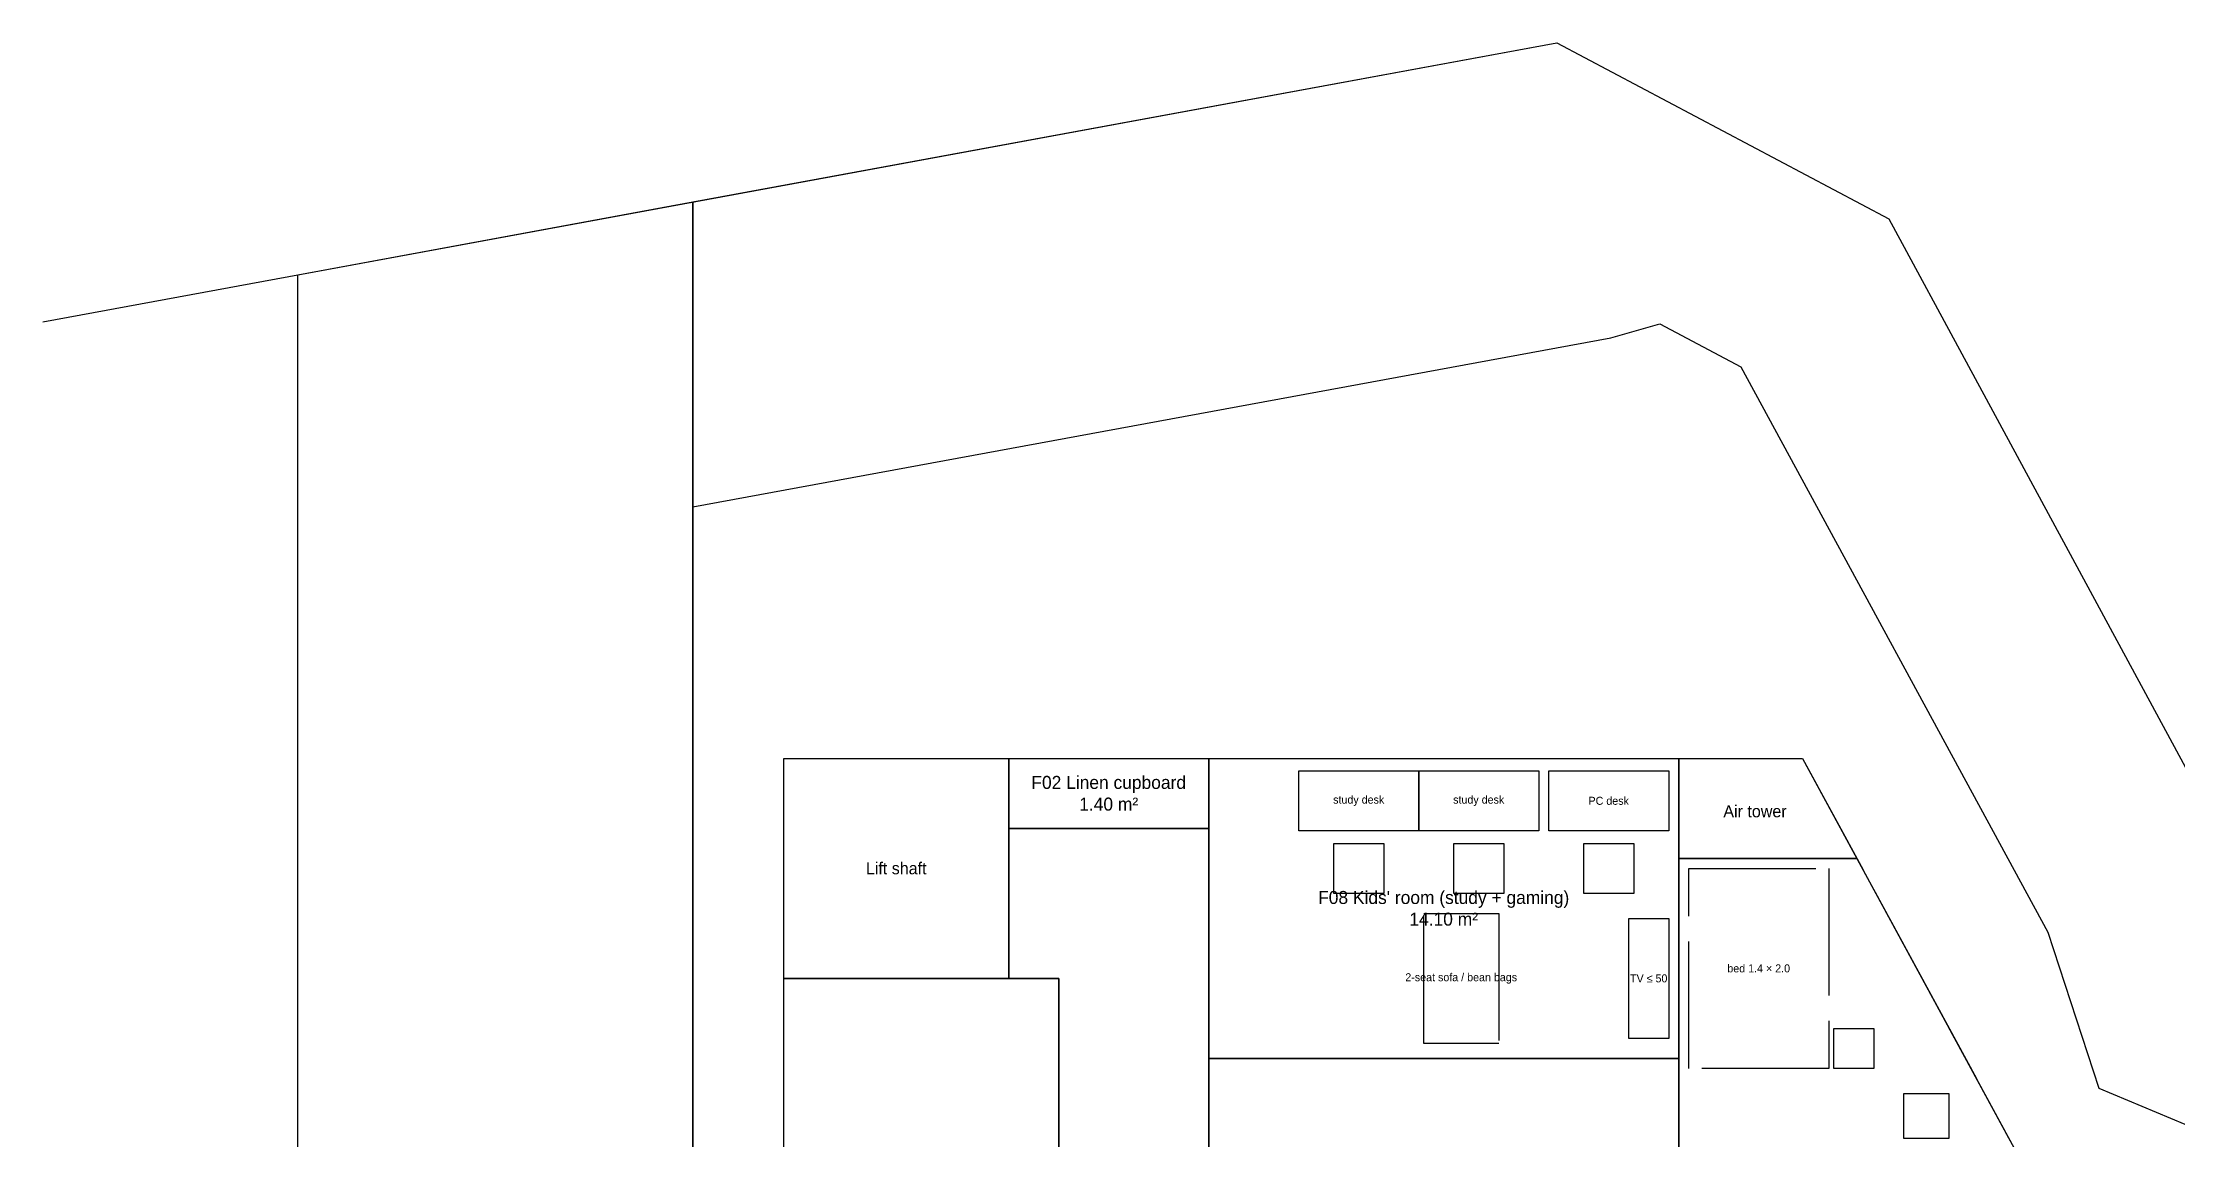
# Model space of a CAD drawing. Header units: metres. Extents: x -6.5 to 30.1, y -47.5 to 1.6.
# Drawn here: x -6.5 to 14.85, y -9.37 to 1.59 of the extents above; entities that cross this region are included whole.
import ezdxf

# ---------------------------------------------------------------- set-up
doc = ezdxf.new("R2010")
doc.units = ezdxf.units.M
doc.linetypes.add('DASHED', pattern=[1.524, 1.27, -0.254])
for name, color, linetype in [('BUILDING-OUTLINE', 1, 'CONTINUOUS'), ('DOORS', 1, 'CONTINUOUS'), ('FURNITURE', 8, 'DASHED'), ('GF-OUTLINE', 8, 'DASHED'), ('OPENINGS', 6, 'CONTINUOUS'), ('ROOM-LABELS', 7, 'CONTINUOUS'), ('ROOMS-CIRC', 9, 'CONTINUOUS'), ('ROOMS-CORE', 252, 'CONTINUOUS'), ('ROOMS-FAMILY', 40, 'CONTINUOUS'), ('ROOMS-SERVICE', 140, 'CONTINUOUS'), ('SITE-DRIVEWAY', 5, 'CONTINUOUS'), ('SITE-ENVELOPE', 3, 'CONTINUOUS'), ('SITE-LAND', 8, 'CONTINUOUS'), ('SITE-LANE', 7, 'CONTINUOUS'), ('WINDOWS', 4, 'CONTINUOUS')]:
    doc.layers.add(name, color=color, linetype=linetype)

msp = doc.modelspace()

# ---------------------------------------------------------------- linework, layer by layer
at = {"layer": 'BUILDING-OUTLINE'}
msp.add_lwpolyline([(0.91, -5.563), (11.098, -5.563), (14.221, -11.312), (14.221, -29.563), (0.91, -29.563)], close=True, dxfattribs=at)
at = {"layer": 'DOORS'}
msp.add_line((5.16, -7.463), (5.16, -8.463), dxfattribs=at)
at = {"layer": 'FURNITURE'}
for points in [[(6.06, -5.688), (7.26, -5.688), (7.26, -6.288), (6.06, -6.288)], [(7.26, -5.688), (8.46, -5.688), (8.46, -6.288), (7.26, -6.288)], [(8.56, -5.688), (9.76, -5.688), (9.76, -6.288), (8.56, -6.288)], [(6.41, -6.413), (6.91, -6.413), (6.91, -6.913), (6.41, -6.913)], [(7.61, -6.413), (8.11, -6.413), (8.11, -6.913), (7.61, -6.913)], [(8.91, -6.413), (9.41, -6.413), (9.41, -6.913), (8.91, -6.913)], [(9.96, -6.663), (11.36, -6.663), (11.36, -8.663), (9.96, -8.663)], [(7.31, -7.113), (8.06, -7.113), (8.06, -8.413), (7.31, -8.413)], [(9.36, -7.163), (9.76, -7.163), (9.76, -8.363), (9.36, -8.363)], [(11.41, -8.263), (11.81, -8.263), (11.81, -8.663), (11.41, -8.663)], [(12.11, -8.913), (12.56, -8.913), (12.56, -9.363), (12.11, -9.363)]]:
    msp.add_lwpolyline(points, close=True, dxfattribs=at)
at = {"layer": 'GF-OUTLINE'}
msp.add_lwpolyline([(0.91, -5.563), (11.098, -5.563), (14.221, -11.312), (14.221, -29.563), (0.91, -29.563)], close=True, dxfattribs=at)
at = {"layer": 'OPENINGS'}
for p, q in [((3.36, -6.263), (4.96, -6.263)), ((3.16, -6.463), (3.16, -7.463)), ((5.16, -8.663), (5.16, -10.063))]:
    msp.add_line(p, q, dxfattribs=at)
at = {"layer": 'ROOMS-CIRC'}
msp.add_lwpolyline([(3.16, -6.263), (5.16, -6.263), (5.16, -8.563), (5.16, -12.063), (6.71, -12.063), (6.71, -24.813), (5.16, -24.813), (5.16, -14.763), (3.66, -14.763), (3.66, -13.463), (3.66, -7.763), (3.16, -7.763)], close=True, dxfattribs=at)
at = {"layer": 'ROOMS-CORE'}
for points in [[(0.91, -5.563), (3.16, -5.563), (3.16, -7.763), (0.91, -7.763)], [(9.86, -5.563), (11.098, -5.563), (11.641, -6.563), (9.86, -6.563)], [(0.91, -7.763), (3.66, -7.763), (3.66, -13.463), (0.91, -13.463)]]:
    msp.add_lwpolyline(points, close=True, dxfattribs=at)
at = {"layer": 'ROOMS-FAMILY'}
for points in [[(5.16, -5.563), (9.86, -5.563), (9.86, -8.563), (5.16, -8.563)], [(9.86, -6.563), (11.641, -6.563), (14.221, -11.312), (14.221, -12.063), (11.06, -12.063), (11.06, -10.863), (9.86, -10.863)], [(5.16, -8.563), (9.86, -8.563), (9.86, -12.063), (5.16, -12.063)]]:
    msp.add_lwpolyline(points, close=True, dxfattribs=at)
at = {"layer": 'ROOMS-SERVICE'}
msp.add_lwpolyline([(3.16, -5.563), (5.16, -5.563), (5.16, -6.263), (3.16, -6.263)], close=True, dxfattribs=at)
at = {"layer": 'SITE-DRIVEWAY'}
msp.add_lwpolyline([(-3.95, -0.73), (0, 0), (0, -38.86), (-3.95, -39.59)], close=True, dxfattribs=at)
at = {"layer": 'SITE-ENVELOPE'}
msp.add_lwpolyline([(0, -38.86), (0, -3.05), (9.18, -1.36), (9.67, -1.22), (10.48, -1.65), (13.55, -7.3), (14.06, -8.86), (15.35, -9.4), (18.4, -14.8), (21.13, -21.04), (24.77, -34.3)], close=True, dxfattribs=at)
at = {"layer": 'SITE-LAND'}
msp.add_lwpolyline([(0, 0), (8.64, 1.59), (11.96, -0.17), (15.39, -6.51), (15.68, -7.37), (16.75, -7.83), (20.19, -13.91), (23.02, -20.37), (26.74, -33.94), (0, -38.86)], close=True, dxfattribs=at)
at = {"layer": 'SITE-LANE'}
for points in [[(-6.5, -1.2), (8.64, 1.59)], [(8.64, 1.59), (11.96, -0.17), (15.39, -6.51), (15.68, -7.37), (16.75, -7.83), (20.19, -13.91), (23.02, -20.37), (27.07, -35.15)]]:
    msp.add_lwpolyline(points, dxfattribs=at)
at = {"layer": 'WINDOWS'}
for p, q in [((6.21, -5.563), (9.61, -5.563)), ((11.967, -7.163), (12.837, -8.763))]:
    msp.add_line(p, q, dxfattribs=at)

# ---------------------------------------------------------------- texts
at = {"layer": 'FURNITURE', "char_height": 0.08, "attachment_point": 5}
for s, insert in [('study desk', (6.66, -5.988)), ('study desk', (7.86, -5.988)), ('PC desk', (9.16, -5.988)), ('bed 1.4 × 2.0', (10.66, -7.663)), ('2-seat sofa / bean bags', (7.685, -7.763)), ('TV ≤ 50 ', (9.56, -7.763))]:
    msp.add_mtext(s, dxfattribs=dict(at, insert=insert))
at = {"layer": 'ROOM-LABELS', "attachment_point": 5}
for s, insert, char_height in [('F02 Linen cupboard\\P1.40 m²', (4.16, -5.913), 0.13), ('Air tower', (10.623, -6.093), 0.12), ('Lift shaft', (2.035, -6.663), 0.12), ("F08 Kids' room (study + gaming)\\P14.10 m²", (7.51, -7.063), 0.13)]:
    msp.add_mtext(s, dxfattribs=dict(at, insert=insert, char_height=char_height))

doc.saveas('drawing.dxf')
